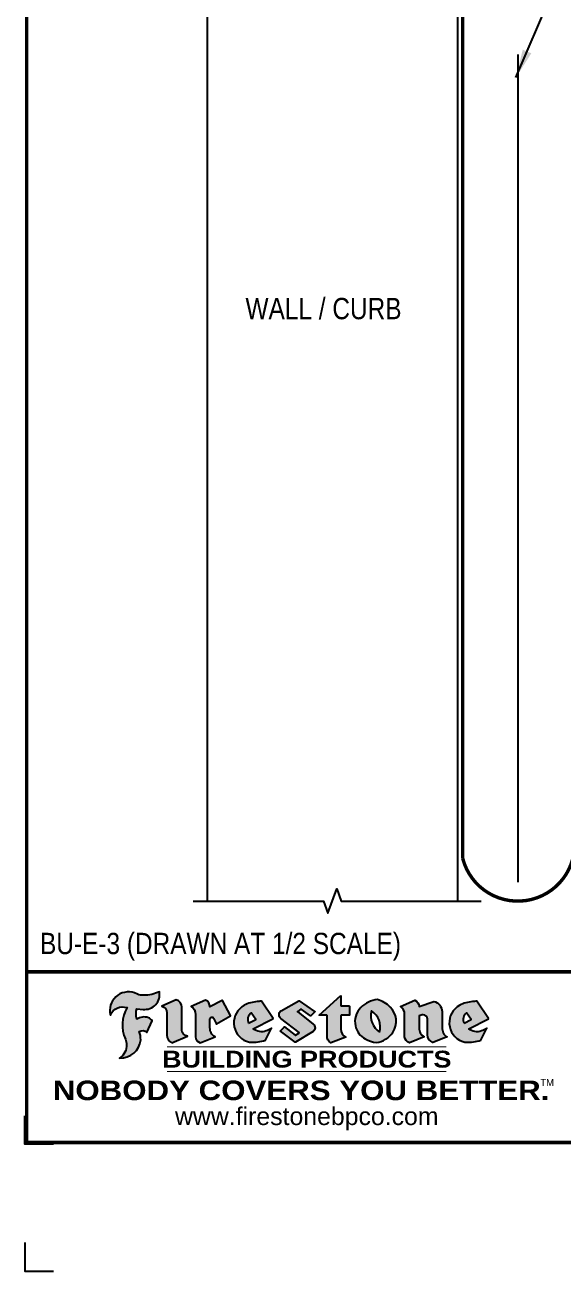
# Model space of a CAD drawing. Header units: inches. Extents: x -534 to -514, y -114.5 to -97.8.
# Drawn here: x -534 to -529.27, y -114.52 to -103.56 of the extents above; entities that cross this region are included whole.
import ezdxf
from ezdxf.enums import TextEntityAlignment as Align

# ---------------------------------------------------------------- set-up
doc = ezdxf.new("R2010")
doc.units = ezdxf.units.IN
doc.header["$MEASUREMENT"] = 0
doc.layers.get('0').update_dxf_attribs({"linetype": 'CONTINUOUS'})
doc.layers.get('DEFPOINTS').update_dxf_attribs({"linetype": 'CONTINUOUS'})
for name, color, linetype in [('FSBP-ACCESSORY-OTHER', 7, 'CONTINUOUS'), ('FSBP-ANNO-LABEL', 7, 'CONTINUOUS'), ('FSBP-MEMBRANE', 7, 'CONTINUOUS'), ('FSBP-TTLB', 7, 'CONTINUOUS'), ('FSBP-TTLB-BORDER', 7, 'CONTINUOUS'), ('FSBP-TTLB-TEXT', 7, 'CONTINUOUS'), ('FSBP-WALL-CURB', 9, 'CONTINUOUS')]:
    doc.layers.add(name, color=color, linetype=linetype)
doc.styles.add('ARIAL', font='ARIAL.TTF')
doc.styles.add('ARIAL_BOLD', font='ariblk.TTF')
doc.styles.add('ARIAL_NAR', font='ARIALN.TTF')
doc.styles.add('BANKGOTHIC', font='bgothm.ttf')
doc.linetypes.add('BATTING', pattern='A,0.0001,-0.1,[134,ltypeshp.shx,S=0.1,R=0,X=-0.1,Y=0],-0.2,[134,ltypeshp.shx,S=0.1,R=180,X=0.1,Y=0],-0.1', length=0.4001)
doc.dimstyles.new('FSBP-LEADER', dxfattribs={"dimtxt": 0.1875, "dimasz": 0.25, "dimexe": 0.0625, "dimexo": 0.125, "dimgap": 0.125, "dimtad": 0, "dimtih": 1, "dimtoh": 1, "dimdec": 4, "dimzin": 0, "dimdsep": 46, "dimlunit": 4, "dimtxsty": 'ARIAL_NAR', "dimcen": 0.09375, "dimclrd": 256, "dimclre": 256, "dimclrt": 256, "dimadec": 0, "dimazin": 0, "dimtfac": 1, "dimtdec": 4, "dimtofl": 0, "dimtmove": 0, "dimatfit": 3, "dimfxl": 0, "dimtolj": 1, "dimtzin": 0, "dimlwd": -1, "dimlwe": -1, "dimarcsym": 0})

# ---------------------------------------------------------------- blocks, each defined once
blk = doc.blocks.new('TTLB-ASPHALT_1')
at = {"layer": 'FSBP-TTLB-TEXT'}
h = blk.add_hatch(color=1, dxfattribs=at)
edge = h.paths.add_edge_path()
edge.add_arc((1.037309769669577, -0.1982514792917272), 0.1319107607348553, 264.0410451462098, 370.3106169565175)
edge.add_arc((1.027551646585692, 0.1214293576525733), 0.3273056962876235, 270.05058356628535, 295.23459397187514, ccw=False)
edge.add_arc((1.022801957313334, -0.06680179986895496), 0.1391656561713503, 249.3281275763668, 272.0749124149863, ccw=False)
edge.add_line((0.9736743133014443, -0.1970076156048179), (0.9474927838574558, -0.1852745150568325))
edge.add_arc((0.8939498971398336, -0.3394262635682139), 0.1631857907024099, 70.84590087378872, 194.3325259843273)
edge.add_arc((0.8444260109029358, -0.4259936440910792), 0.1179914261095279, 70.96950098067128, 156.9641407594482, ccw=False)
edge.add_arc((1.153141409296893, -0.4684497516079489), 0.3110405457095052, 150.323113748316, 203.2084295854517)
edge.add_arc((0.7562495500623072, -0.6412608153899839), 0.1218587156617311, 0.8849157075190988, 24.346689398949877, ccw=False)
edge.add_arc((0.749378166569727, -0.6475258110744306), 0.1289731377238325, -58.36655102076742, 3.6216782311386737, ccw=False)
edge.add_arc((0.825669902954445, -0.5792158350996175), 0.1783301886510355, 267.2205474105585, 354.1381621173521)
edge.add_arc((0.7903121048625223, -0.6011409294291781), 0.2127878929608591, 0.9996158580669169, 21.00503380861242)
edge.add_arc((1.018807122639402, -0.5666691048185157), 0.0513639566841585, 40.821177131732725, 125.52727787225791, ccw=False)
edge.add_line((1.057676976260041, -0.5330924682126437), (1.102776947655911, -0.4308018311949837))
edge.add_arc((1.040858222524662, -0.4699705673995993), 0.07326744446031509, 32.31675181867256, 66.31481236598174)
edge.add_arc((1.03226251882532, -0.5063316993097686), 0.1102246948011782, 69.8179132332389, 125.254734720681)
edge.add_arc((1.127708877207283, -0.3689593535312383), 0.1659710644737306, 164.1569669952081, 196.5811013160487, ccw=False)
edge.add_line((0.9680425188342383, -0.3236487780942383), (1.023615334387159, -0.3294494641845773))
h = blk.add_hatch(color=1, dxfattribs=at)
edge = h.paths.add_edge_path()
edge.add_line((2.763460561272041, -0.2072496393923444), (2.763460561272041, -0.2969520779963801))
edge.add_arc((2.765767478062685, -0.2969520779963943), 0.00230691679065842, 179.9999999996471, 269.9999999996471)
edge.add_line((2.765767478062685, -0.2992589947870528), (2.835417693520355, -0.2992589947870528))
edge.add_arc((2.835417693520355, -0.3015659115777538), 0.002306916790701052, 0, 90, ccw=False)
edge.add_line((2.837724610311056, -0.3015659115777538), (2.837724610311056, -0.3790761307453892))
edge.add_arc((2.835417693520355, -0.3790761307453749), 0.002306916790686842, 269.99999999964706, 359.99999999964706, ccw=False)
edge.add_line((2.835417693520355, -0.3813830475360618), (2.765767478062685, -0.3813830475360618))
edge.add_arc((2.765767478062685, -0.3836899643267202), 0.00230691679065842, 90.00000000035294, 180.0000000003529)
edge.add_line((2.763460561272041, -0.3836899643267344), (2.763460561272041, -0.5033995910642801))
edge.add_arc((2.836735953378934, -0.5071368822038522), 0.07337063740681407, 177.0802527808789, 245.3249543133826)
edge.add_line((2.806105814540615, -0.5738080530967267), (2.674529557384915, -0.6226036013049594))
edge.add_arc((2.708610405062075, -0.5642984087917995), 0.0675351734460605, 177.0345319916277, 239.69264280249, ccw=False)
edge.add_line((2.641165668230087, -0.560804539009709), (2.641165668230087, -0.3836899643267344))
edge.add_arc((2.638858751439443, -0.3836899643267202), 0.00230691679065842, 359.9999999996471, 449.999999999647)
edge.add_line((2.638858751439443, -0.3813830475360618), (2.572857950769389, -0.3813830475360618))
edge.add_line((2.572857950769389, -0.3813830475360618), (2.763460561272041, -0.2072496393923444))
h = blk.add_hatch(color=1, dxfattribs=at)
edge = h.paths.add_edge_path()
edge.add_line((1.275239419159561, -0.6223407783464694), (1.415345367376062, -0.5660418822574371))
edge.add_arc((1.421019305783972, -0.5090099247487814), 0.05731350411836947, 181.9717871001989, 264.31851000495806, ccw=False)
edge.add_line((1.363739737527226, -0.5109819325197265), (1.363412352251203, -0.3102363679013962))
edge.add_arc((1.294263659668758, -0.3103491388304036), 0.06914878453844908, 0.0934405599591014, 72.42834396969012)
edge.add_line((1.315139561173908, -0.2444268274366692), (1.186839444240604, -0.3024209471341379))
edge.add_arc((1.175246268095293, -0.3585110609420923), 0.05727567197445628, -0.017399788185912257, 78.322067691347, ccw=False)
edge.add_line((1.232521937428658, -0.3585284546236807), (1.232574268422297, -0.555126496687123))
edge.add_arc((1.305699496415485, -0.5558575689677241), 0.07312888236350451, 179.4272023230205, 245.3845503102953)
h = blk.add_hatch(color=1, dxfattribs=at)
edge = h.paths.add_edge_path()
edge.add_line((1.792026821926584, -0.3839679064720229), (1.722158956877934, -0.2518542302253621))
edge.add_arc((1.720119655279632, -0.2529327078887889), 0.002306916790721916, 27.87197133405528, 117.3766794470726)
edge.add_line((1.719058846382097, -0.250884159729182), (1.610638460368705, -0.3070279753467702))
edge.add_arc((1.547088841662969, -0.306102665849437), 0.06355635479880158, 359.165808011073, 425.8793658831422)
edge.add_line((1.573061729235633, -0.2480956029480268), (1.446879247402876, -0.3051325108639702))
edge.add_arc((1.407812067100195, -0.3703571330466247), 0.07602957263902092, -3.441403975725109, 59.07992244284969, ccw=False)
edge.add_line((1.483704536400296, -0.3749210150788969), (1.483704536400296, -0.5723838140635706))
edge.add_arc((1.540537465180449, -0.5682544061150878), 0.05698275005415228, 184.1557352478595, 255.3066498366543)
edge.add_line((1.526084036778343, -0.6233736605654059), (1.657291340682093, -0.570650514527486))
edge.add_arc((1.688298576827208, -0.502139038842401), 0.07520153584805701, 207.5160880841914, 245.649226723163, ccw=False)
edge.add_arc((1.721050197024908, -0.491448816845633), 0.1093332836229113, 179.4823365255141, 204.5537900001094, ccw=False)
edge.add_line((1.611721375809452, -0.4904610114968335), (1.611721375809452, -0.4126404716788983))
edge.add_arc((1.628589765097189, -0.4141592990360436), 0.01693662875851165, 28.356188110622497, 174.8549701683584, ccw=False)
edge.add_arc((1.627340435522399, -0.4197189881350454), 0.02111886817708033, 22.216893572439517, 40.10213956426492, ccw=False)
edge.add_line((1.646891420738257, -0.4117336534413738), (1.666638796144639, -0.4549750258192233))
edge.add_arc((1.668737246926753, -0.4540167099035415), 0.002306916790685597, 204.5451281842828, 299.6323508190067)
edge.add_line((1.669877862091766, -0.4560219186518992), (1.791128135493295, -0.3870515928837648))
edge.add_line((1.791128135493295, -0.3870515928837648), (1.792026821926584, -0.3839679064720229))
h = blk.add_hatch(color=1, dxfattribs=at)
h.paths.add_polyline_path([(2.063388732080512, -0.2583237030618903, 0.02524281661523788), (2.025024361750752, -0.2610532129309178, 0.1213611957758757), (1.901773912052249, -0.3008158885520373, 0.6151668103976068), (1.93274136141747, -0.6099060679591872, 0.05306812109568645), (1.967936229862175, -0.617865745600497, 0.1150932231766138), (2.099126721549737, -0.5994933789882708), (2.151195569562105, -0.4944891916583316, -0.08755405562188731), (2.104230609512001, -0.5187113292177372, -0.265591761123442), (1.992692314386659, -0.5010701623316862), (2.165347897647223, -0.4141184325909109, 0.4518949533370738), (2.166222728871162, -0.4107679608846269)])
h.paths.add_polyline_path([(2.014217313945437, -0.4188965037300676), (1.951113654018855, -0.4515330109460507, -0.3720533890450154), (1.973177450672722, -0.3607130665457561)], flags=16)
h = blk.add_hatch(color=1, dxfattribs=at)
edge = h.paths.add_edge_path()
edge.add_arc((2.260407392426799, -0.3775796671688738), 0.0415245022322573, 123.20805433950699, 232.2027298779723, ccw=False)
edge.add_line((2.237665217914071, -0.3428366421988329), (2.393535971665983, -0.2540943745380986))
edge.add_arc((2.394677353533154, -0.2560991469722467), 0.00230691679074142, 55.64644466176969, 119.65426054492929, ccw=False)
edge.add_line((2.395979141996861, -0.2541946229174954), (2.531809646140459, -0.3470380726374032))
edge.add_arc((2.530468902927936, -0.3489153772789848), 0.00230691679070047, -42.73110123842042, 54.46613537395791, ccw=False)
edge.add_line((2.532163440279987, -0.3504807552658491), (2.498457913851155, -0.3869673252714421))
edge.add_arc((2.496763376499132, -0.385401947284592), 0.002306916790673087, 233.75270768949161, 317.26889876139137, ccw=False)
edge.add_line((2.495399362263356, -0.38726241234572), (2.413849913492982, -0.3274738082119626))
edge.add_arc((2.412485899257177, -0.3293342732731332), 0.002306916790719977, 53.75270768979654, 124.4135619297866)
edge.add_line((2.41118211687575, -0.3274311136421062), (2.382933981293377, -0.346782838468144))
edge.add_arc((2.384237763674776, -0.3486859980991568), 0.002306916790694806, 124.4135619293765, 231.8459020253658)
edge.add_line((2.382812599816248, -0.3505000469010184), (2.519899969301207, -0.4581994452042721))
edge.add_arc((2.494247019847677, -0.4908523236374407), 0.0415245022322573, -55.21225898295228, 51.84590202520451, ccw=False)
edge.add_line((2.517938320565804, -0.5249552055672808), (2.364434947484597, -0.6179520922513717))
edge.add_arc((2.363239601923482, -0.6159790200102009), 0.002306916790727131, 233.2955624372974, 301.2087215702374, ccw=False)
edge.add_line((2.361860787187538, -0.6178285429225383), (2.231266621301074, -0.5204709167214361))
edge.add_arc((2.232647938930654, -0.518623262347532), 0.002306916790697738, 135.5134179846412, 233.2179869199849, ccw=False)
edge.add_line((2.231002150870836, -0.5170067083764565), (2.262839375599356, -0.4845937328397696))
edge.add_arc((2.264485163659231, -0.4862102868108593), 0.002306916790748635, 53.03528399994502, 135.5134179853723, ccw=False)
edge.add_line((2.265872365996302, -0.4843670465239001), (2.361834678328762, -0.5565872257804898))
edge.add_arc((2.363221880665748, -0.55474398549363), 0.00230691679062697, 233.0352840000717, 302.2362632414427)
edge.add_line((2.36445241715569, -0.5566953042850713), (2.39428499383348, -0.5378823484768844))
edge.add_arc((2.393054457343538, -0.5359310296853721), 0.002306916790685158, 302.2362632406162, 412.202729876843)
edge.add_line((2.394468296066179, -0.5341081404551886), (2.234958295420142, -0.4103916733127022))
h = blk.add_hatch(color=1, dxfattribs=at)
edge = h.paths.add_edge_path(flags=16)
edge.add_arc((2.940363509127394, -0.4847985213681483), 0.1684614578629417, 344.5558804047865, 417.0140046669545)
edge.add_arc((3.194458079644619, -0.3883534532477739), 0.1684614578629416, 164.5558804047865, 237.0140046669546)
edge = h.paths.add_edge_path()
edge.add_arc((3.069375116502187, -0.4399344555144893), 0.1828726885096673, 136.0914512150047, 191.213418978326)
edge.add_arc((3.064939550433394, -0.4318234379590393), 0.18031488047485, 194.0167254156723, 240.666373083186)
edge.add_arc((3.098047041778983, -0.3845058757092517), 0.2378525180183701, 239.2975390661776, 264.2889872773176)
edge.add_arc((3.048844782126224, -0.419023238379296), 0.203760689247156, 277.1986764832035, 326.503572961274)
edge.add_arc((3.077739326803538, -0.434104661646515), 0.1713748657917091, 325.3768876809903, 406.3828327799087)
edge.add_arc((3.011839488065931, -0.4896144380417837), 0.257194564585, 44.2846255351977, 73.82901434867308)
edge.add_arc((3.117152499586979, -0.4983433120546721), 0.2579560664039132, 97.50292863483669, 134.1039137579027)
h = blk.add_hatch(color=1, dxfattribs=at)
edge = h.paths.add_edge_path()
edge.add_line((3.322690228557462, -0.5721896537377091), (3.322690228557462, -0.3749210150788969))
edge.add_arc((3.24679775925739, -0.3703571330465678), 0.076029572638996, 356.5585960242387, 419.0799224428129)
edge.add_line((3.285864939560099, -0.3051325108639702), (3.412047421392799, -0.2480956029480268))
edge.add_arc((3.386074533820164, -0.3061026658494939), 0.06355635479883807, 0.3962622833877276, 65.87936588318718, ccw=False)
edge.add_line((3.449629368605429, -0.3056631084210863), (3.580526418688805, -0.2593848434574539))
edge.add_arc((3.555744121700968, -0.3530904070730259), 0.09692726601172152, 2.366977007666776, 75.18615851992018, ccw=False)
edge.add_line((3.652588689330287, -0.3490873311063041), (3.652588689330287, -0.4883770011386872))
edge.add_arc((3.761877549389567, -0.4914934052703757), 0.1093332836229049, 178.3666365323574, 204.5537900000422)
edge.add_arc((3.729125929191724, -0.502183627267101), 0.07520153584796149, 207.5160880841713, 245.2240541443095)
edge.add_line((3.697611150971852, -0.5704631245385627), (3.572585913552643, -0.6207021253773775))
edge.add_arc((3.595347186007587, -0.5526356419907756), 0.0717713151919874, 180.3328587115751, 251.51018566665869, ccw=False)
edge.add_line((3.523577081955409, -0.5530525936986663), (3.523577081955409, -0.4153032515383615))
edge.add_arc((3.486319529276869, -0.4148773504126382), 0.03725998689428563, 359.3450650296066, 449.0500281941025)
edge.add_arc((3.482769874121715, -0.4419622099033518), 0.06447454900600776, 86.29402372314017, 119.8211331593848)
edge.add_line((3.450707067966732, -0.3860252459975726), (3.450707067966732, -0.4904610114968335))
edge.add_arc((3.560035889182245, -0.4914488168456472), 0.1093332836229753, 179.4823365255069, 204.5537900001023)
edge.add_arc((3.527284268984403, -0.5021390388425004), 0.07520153584796385, 207.5160880841699, 245.6492267231416)
edge.add_line((3.496277032839316, -0.570650514527486), (3.365069728935509, -0.6233736605654059))
edge.add_arc((3.379502486061938, -0.5682868177318028), 0.05694615642555721, 183.9298782390169, 255.318496325343, ccw=False)
h = blk.add_hatch(color=1, dxfattribs=at)
h.paths.add_polyline_path([(3.957695472291277, -0.2583237030618903, 0.02524281661523822), (3.919331101961575, -0.2610532129309178, 0.1085638477195505), (3.807890832595604, -0.2939221658134414, 0.6425897848490651), (3.827048101628293, -0.6099060679591872, 0.05306812109569052), (3.862242970072884, -0.617865745600497, 0.1150932231766133), (3.993433461760503, -0.5994933789882708), (4.045502309772871, -0.4944891916583316, -0.08755405562189084), (3.998537349722767, -0.5187113292177372, -0.2655917611234366), (3.886999054597368, -0.5010701623316862), (4.059654637857989, -0.4141184325909109, 0.4518949533370731), (4.060529469081928, -0.4107679608846269)])
h.paths.add_polyline_path([(3.90852405415626, -0.4188965037300676), (3.845420394229677, -0.4515330109460507, -0.3720533890450147), (3.867484190883488, -0.3607130665457561)], flags=16)
at = {"layer": 'DEFPOINTS', "color": 1}
blk.add_lwpolyline([(0.234375, -1.515625), (-0.015625, -1.515625), (-0.015625, -1.265625)], dxfattribs=at)
at = {"layer": 'DEFPOINTS', "linetype": 'Continuous', "ltscale": 1.75}
blk.add_lwpolyline([(-0.015625, -2.380833333333342), (-0.015625, -2.630833333333342), (0.234375, -2.630833333333342)], dxfattribs=at)
at = {"layer": 'FSBP-TTLB', "const_width": 0.03125}
blk.add_lwpolyline([(0, 0), (0, -1.5), (20, -1.5), (20, 0), (0, 0)], dxfattribs=at)
at = {"layer": 'FSBP-TTLB-BORDER', "const_width": 0.03125}
blk.add_lwpolyline([(20, 0), (20, 13), (0, 13), (0, 0)], dxfattribs=at)
at = {"layer": 'FSBP-TTLB-TEXT', "color": 1}
blk.add_line((0.7358432058323388, -0.379822754145593), (0.7358432058323388, -0.379822754145593), dxfattribs=at)
for points in [[(1.023615323725323, -0.3294494630716969, 0.5000510906601082), (1.167090420776901, -0.1746414942047778, -0.1103304102359608), (1.027840608309816, -0.2058762110801382, -0.09957876667165425), (0.9736743133014443, -0.1970076156048179), (0.9474927838574558, -0.1852745150568325, 0.5978159689075124), (0.7358432058323388, -0.379822754145593, -0.3938834584182213), (0.8828996422548698, -0.3144510229727047, 0.2349406564350952), (0.86727108227484, -0.5910237178633082, -0.1027304183841549), (0.8780937320133262, -0.6393788197974146, -0.2772692352614086), (0.8170223912655956, -0.7573362346216896, 0.3985429150902959), (1.003067614090241, -0.5974286950643517, 0.0875124847930418), (0.9889600163401155, -0.5248671157293501, -0.3874031597924062), (1.057676976260041, -0.5330924682126437), (1.102776947655911, -0.4308018311949837, 0.1494423498871741), (1.07029056398062, -0.4028746979725923, 0.2467195073738216), (0.9686394281704906, -0.4163228904100862, -0.1424285161541127), (0.9680425188342383, -0.3236487780942383), (1.023615334387159, -0.3294494641845773)], [(2.763460561272041, -0.2072496393923444), (2.763460561272041, -0.2969520779963801, 0.4142135623730958), (2.765767478062685, -0.2992589947870528), (2.835417693520355, -0.2992589947870528, -0.414213562373095), (2.837724610311056, -0.3015659115777538), (2.837724610311056, -0.3790761307453892, -0.4142135623730938), (2.835417693520355, -0.3813830475360618), (2.765767478062685, -0.3813830475360618, 0.4142135623730958), (2.763460561272041, -0.3836899643267344), (2.763460561272041, -0.5033995910642801, 0.3068985753588853), (2.806105814540615, -0.5738080530967267), (2.674529557384915, -0.6226036013049594, -0.2804194150632976), (2.641165668230087, -0.560804539009709), (2.641165668230087, -0.3836899643267344, 0.414213562373095), (2.638858751439443, -0.3813830475360618), (2.572857950769389, -0.3813830475360618), (2.763460561272041, -0.2072496393923444)], [(2.166222728871162, -0.4107679608846269), (2.063388732080512, -0.2583237030618903, 0.02524281661523788), (2.025024361750752, -0.2610532129309178, 0.1085638477195265), (1.913584092384895, -0.2939221658134414, 0.6425897848491228), (1.93274136141747, -0.6099060679591872, 0.05306812109568648), (1.967936229862175, -0.617865745600497, 0.1150932231766137), (2.099126721549737, -0.5994933789882708), (2.151195569562105, -0.4944891916583316, -0.0875540556218873), (2.104230609512001, -0.5187113292177372, -0.2655917611234418), (1.992692314386659, -0.5010701623316862), (2.165347897647223, -0.4141184325909109)], [(4.060529469081928, -0.4107679608846269), (3.957695472291277, -0.2583237030618903, 0.02524281661523788), (3.919331101961575, -0.2610532129309178, 0.1085638477195265), (3.807890832595604, -0.2939221658134414, 0.6425897848491228), (3.827048101628293, -0.6099060679591872, 0.05306812109568648), (3.862242970072884, -0.617865745600497, 0.1150932231766137), (3.993433461760503, -0.5994933789882708), (4.045502309772871, -0.4944891916583316, -0.0875540556218873), (3.998537349722767, -0.5187113292177372, -0.2655917611234418), (3.886999054597368, -0.5010701623316862), (4.059654637857989, -0.4141184325909109)], [(4.059654637857989, -0.4141184325909109, 0.4518949533370731), (4.060529469081928, -0.4107679608846269, 0.4518949533370731)]]:
    blk.add_lwpolyline(points, format="xyb", dxfattribs=at)
for points in [[(1.275239419159561, -0.6223407783464694), (1.415345367376062, -0.5660418822574371, -0.3756100036733062), (1.363739737527226, -0.5109819325197265), (1.363412352251203, -0.3102363679013962, 0.3265360292958048), (1.315139561173908, -0.2444268274366692), (1.186839444240604, -0.3024209471341379, -0.3557863980845349), (1.232521937428658, -0.3585284546236807), (1.232574268422297, -0.555126496687123, 0.2960110723418457)], [(1.792026821926584, -0.3839679064720229), (1.722158956877934, -0.2518542302253621, 0.4116839150163434), (1.719058846382097, -0.250884159729182), (1.610638460368705, -0.3070279753467702, 0.2996033003794034), (1.573061729235633, -0.2480956029480268), (1.446879247402876, -0.3051325108639702, -0.2797757560995365), (1.483704536400296, -0.3749210150788969), (1.483704536400296, -0.5723838140635706, 0.320828638474519), (1.526084036778343, -0.6233736605654059), (1.657291340682093, -0.570650514527486, -0.1679398621276611), (1.621603752698661, -0.5368819723450571, -0.1098333365370753), (1.611721375809452, -0.4904610114968335), (1.611721375809452, -0.4126404716788983, -0.743334502655012), (1.64349420176768, -0.4061152228778298, -0.07819791644735608), (1.646891420738257, -0.4117336534413738), (1.666638796144639, -0.4549750258192233, 0.4404648714563479), (1.669877862091766, -0.4560219186518992), (1.791128135493295, -0.3870515928837648)], [(2.234958295420142, -0.4103916733127022, -0.5150044486718882), (2.237665217914071, -0.3428366421988329), (2.393535971665983, -0.2540943745380986, -0.2867822934100265), (2.395979141996861, -0.2541946229174954), (2.531809646140459, -0.3470380726374032, -0.4515027974650387), (2.532163440279987, -0.3504807552658491), (2.498457913851155, -0.3869673252714421, -0.3814439164929681), (2.495399362263356, -0.38726241234572), (2.413849913492982, -0.3274738082119626, 0.3184718635035665), (2.41118211687575, -0.3274311136421062), (2.382933981293377, -0.346782838468144, 0.5064094529656681), (2.382812599816248, -0.3505000469010184), (2.519899969301207, -0.4581994452042721, -0.5043597839115849), (2.517938320565804, -0.5249552055672808), (2.364434947484597, -0.6179520922513717, -0.3053163970316367), (2.361860787187538, -0.6178285429225383), (2.231266621301074, -0.5204709167214361, -0.4541703869768119), (2.231002150870836, -0.5170067083764565), (2.262839375599356, -0.4845937328397696, -0.3762644290664977), (2.265872365996302, -0.4843670465239001), (2.361834678328762, -0.5565872257804898, 0.3114700032088108), (2.36445241715569, -0.5566953042850713), (2.39428499383348, -0.5378823484768844, 0.520381097387146), (2.394468296066179, -0.5341081404551886)], [(2.937624918725987, -0.3131105398334029, 0.2452625673097023), (2.889993533867141, -0.4754966266250307, 0.2064059665179019), (2.976604338974084, -0.5890186876871866, 0.1094800500670344), (3.074378098474654, -0.6211778035979165, 0.2185147641853038), (3.218764944843201, -0.5314757029352819, 0.3689489483072479), (3.195959963110113, -0.3100352223135445, 0.1296305888694145), (3.0834694040758, -0.242595816912754, 0.1610736375384317)], [(3.322690228557462, -0.5721896537377091), (3.322690228557462, -0.3749210150788969, 0.2797757560995341), (3.285864939560099, -0.3051325108639702), (3.412047421392799, -0.2480956029480268, -0.2937618496109166), (3.449629368605429, -0.3056631084210863), (3.580526418688805, -0.2593848434574539, -0.3288760160581939), (3.652588689330287, -0.3490873311063041), (3.652588689330287, -0.4883770011386872, 0.114762897203527), (3.662431105063263, -0.536926560769686, 0.166032965990522), (3.697611150971852, -0.5704631245385627), (3.572585913552643, -0.6207021253773775, -0.3209557512194564), (3.523577081955409, -0.5530525936986663), (3.523577081955409, -0.4153032515383615, 0.4127061514896111), (3.48693727661589, -0.3776224848030694, 0.1473421876160361), (3.450707067966732, -0.3860252459975726), (3.450707067966732, -0.4904610114968335, 0.1098333365370753), (3.460589444855941, -0.5368819723450855, 0.1679398621276611), (3.496277032839316, -0.570650514527486), (3.365069728935509, -0.6233736605654059, -0.3219729545308964), (3.322690228557462, -0.5721896537377091, 29.1476284739)], [(1.951113654018855, -0.4515330109460507), (2.014217313945437, -0.4188965037300676), (1.973177450672722, -0.3607130665457561, 0.3720533890450154)], [(3.10274193015772, -0.5296595419651595, 0.3271311138286319), (3.032079658614293, -0.3434924326507627, 0.3271311138286322)], [(3.845420394229677, -0.4515330109460507), (3.90852405415626, -0.4188965037300676), (3.867484190883488, -0.3607130665457561, 0.3720533890450154)]]:
    blk.add_lwpolyline(points, format="xyb", close=True, dxfattribs=at)
at = {"layer": 'FSBP-TTLB-TEXT', "const_width": 0.0078125}
for points in [[(1.233926579809207, -0.6584455781731435), (3.691229482685259, -0.6584455781731577)], [(1.233926579809207, -0.8761560960495984), (3.691229482685259, -0.8761560960495842)]]:
    blk.add_lwpolyline(points, dxfattribs=at)
at = {"layer": 'FSBP-TTLB-TEXT', "color": 1}
for centre, start, end in [((1.789987520328282, -0.3850463841354355), 299.6323508193319, 27.87197133380463), ((2.164310260790558, -0.412058050385383), 296.7304547840455, 34.00233684987403)]:
    blk.add_arc(centre, 0.00230691679068068, start, end, dxfattribs=at)
at = {"layer": 'FSBP-TTLB-TEXT', "lineweight": 18, "style": 'ARIAL_BOLD'}
blk.add_text('BUILDING PRODUCTS', height=0.1484375, dxfattribs=at).set_placement((2.462578031247233, -0.7673008371113639), align=Align.MIDDLE_CENTER)
at = {"layer": 'FSBP-TTLB-TEXT', "color": 1}
for s, height, style, p in [('NOBODY COVERS YOU BETTER.', 0.171875, 'ARIAL_BOLD', (2.412604263603384, -1.041650450587369)), ('TM', 0.0625, 'BANKGOTHIC', (4.576671173373001, -0.9725745042934193))]:
    blk.add_text(s, height=height, dxfattribs=dict(at, style=style)).set_placement(p, align=Align.MIDDLE_CENTER)
at = {"layer": 'FSBP-TTLB-TEXT', "style": 'ARIAL'}
blk.add_text('www.firestonebpco.com', height=0.15625, dxfattribs=at).set_placement((2.462578031247233, -1.268657306740124), align=Align.MIDDLE_CENTER)
at = {"layer": 'FSBP-TTLB-TEXT'}
for tag, height, style, p in [('DETAIL_DESCP_LINE_1', 0.21875, 'ARIAL_BOLD', (9.832748116198076, -0.375)), ('ISSUE_REV_DATE', 0.21875, 'ARIAL', (15.84069633627263, -0.7282559425942452)), ('DETAIL_NUMBER', 0.4375, 'ARIAL', (18.42055248367797, -0.8931630692489421))]:
    blk.add_attdef(tag, text='', height=height, dxfattribs=dict(at, style=style)).set_placement(p, align=Align.MIDDLE_CENTER)
at = {"layer": 'FSBP-TTLB-TEXT', "style": 'ARIAL'}
blk.add_attdef('ACCPT_SYSTEMS', text='', height=0.21875, dxfattribs=at).set_placement((11.49438170418193, -1.125), align=Align.MIDDLE_LEFT)

msp = doc.modelspace()

# ---------------------------------------------------------------- hatches: boundary and pattern name
at = {"layer": 'FSBP-ACCESSORY-OTHER'}
h = msp.add_hatch(dxfattribs=at)
h.set_pattern_fill('STEEL', color=256, scale=0.5, style=0)
h.set_pattern_definition([(45, (-540.8636679342544, 81.66523130815958), (-0.04419417382415922, 0.04419417382415922), []), (45, (-540.8636679342544, 81.69648130815958), (-0.04419417382415922, 0.04419417382415922), [])])
h.paths.add_polyline_path([(-528.0533042376054, -103.5405019787705), (-528.9099041565812, -103.5405019787707, 0.4043648042744459), (-530.1059357913293, -102.3444703440224), (-530.1059357913298, -100.8758676921509), (-530.1264625753411, -100.8758676921509), (-530.1264625753411, -102.3648239678836, -0.4142135623731177), (-528.9302577804425, -103.5610287627822), (-528.8100645162037, -103.5610287627822), (-528.073831021617, -103.5610287627822), (-528.073831021617, -104.1263382034153), (-528.0650229876054, -104.1263382034153), (-528.062899958416, -104.1087600784153), (-528.0533042376054, -104.1263382034153), (-528.0533042376054, -104.0384475784153)])
h.paths.add_polyline_path([(-528.0533042376054, -104.176428432691), (-528.0550593987771, -104.1732132034153), (-528.0667781487771, -104.1732132034153), (-528.0689011779665, -104.1907913284154), (-528.073831021617, -104.181760489604), (-528.073831021617, -104.7622591193913), (-527.9224350868011, -105.024484570552, -0.8345828675698828), (-527.9537655708762, -105.0538752648015), (-528.1255753238685, -104.8820655118089), (-528.140089952039, -104.8965801399794), (-527.9673820815489, -105.0692880104698, 0.8463823686146782), (-527.904872928458, -105.0138495530698), (-528.0533042376054, -104.7567589841922)])
h.paths.add_polyline_path([(-530.1059357913298, -100.7446307036448), (-530.1264625753411, -100.7446307036448), (-530.1264625753411, -100.8602426921509), (-530.1059357913298, -100.8602426921509)])

# ---------------------------------------------------------------- linework, layer by layer
at = {"layer": 'FSBP-ACCESSORY-OTHER', "linetype": 'BATTING'}
msp.add_line((-529.6601704501877, -111.1000894543109), (-529.6601704501878, -103.8213047666199), dxfattribs=at)
at = {"layer": 'FSBP-MEMBRANE', "linetype": 'Continuous', "const_width": 0.03}
msp.add_lwpolyline([(-530.1490077804425, -102.9536898329449), (-530.1490077804425, -110.8902094256511, 0.7762176150582661), (-529.1802577804425, -110.890209425651), (-529.1802577804425, -103.7811094607572), (-529.1802577804425, -103.7037561466919, -0.414213562373095), (-529.1646327804425, -103.6881311466919), (-528.9153727364381, -103.6881311466919)], format="xyb", dxfattribs=at)
at = {"layer": 'FSBP-WALL-CURB'}
for p, q in [((-532.3937862760044, -111.266189832945), (-532.3937862760044, -99.22026473190405)), ((-530.1958827804425, -101.3692934443793), (-530.1958827804425, -111.2661898329449))]:
    msp.add_line(p, q, dxfattribs=at)
msp.add_lwpolyline([(-532.5187862760044, -111.2661898329449), (-531.3729595282234, -111.2661898329449), (-531.3338970282234, -111.3735131696424), (-531.2557720282234, -111.1588664962475), (-531.2167095282234, -111.2661898329449), (-529.9865576933475, -111.2661898329449)], dxfattribs=at)

# ---------------------------------------------------------------- block references
msp.add_blockref('TTLB-ASPHALT_1', (-533.9827812163483, -111.8886115816887))

# ---------------------------------------------------------------- texts
at = {"layer": 'DEFPOINTS', "style": 'ARIAL_NAR'}
msp.add_text('BU-E-3 (DRAWN AT 1/2 SCALE)', height=0.1875, dxfattribs=at).set_placement((-533.8656238622738, -111.6386115816886), align=Align.MIDDLE_LEFT)
at = {"layer": 'FSBP-ANNO-LABEL', "style": 'ARIAL_NAR'}
msp.add_text('WALL / CURB', height=0.1875, dxfattribs=at).set_placement((-531.3729595282234, -106.0553431260081), align=Align.MIDDLE_CENTER)

# ---------------------------------------------------------------- leaders
at = {"layer": 'FSBP-ANNO-LABEL'}
msp.add_leader([(-529.681418139631, -104.024413186822), (-529.0086305913711, -102.4458405372195), (-528.7586305913711, -102.4458405372195)], dimstyle='FSBP-LEADER', dxfattribs=at)

doc.saveas('drawing.dxf')
